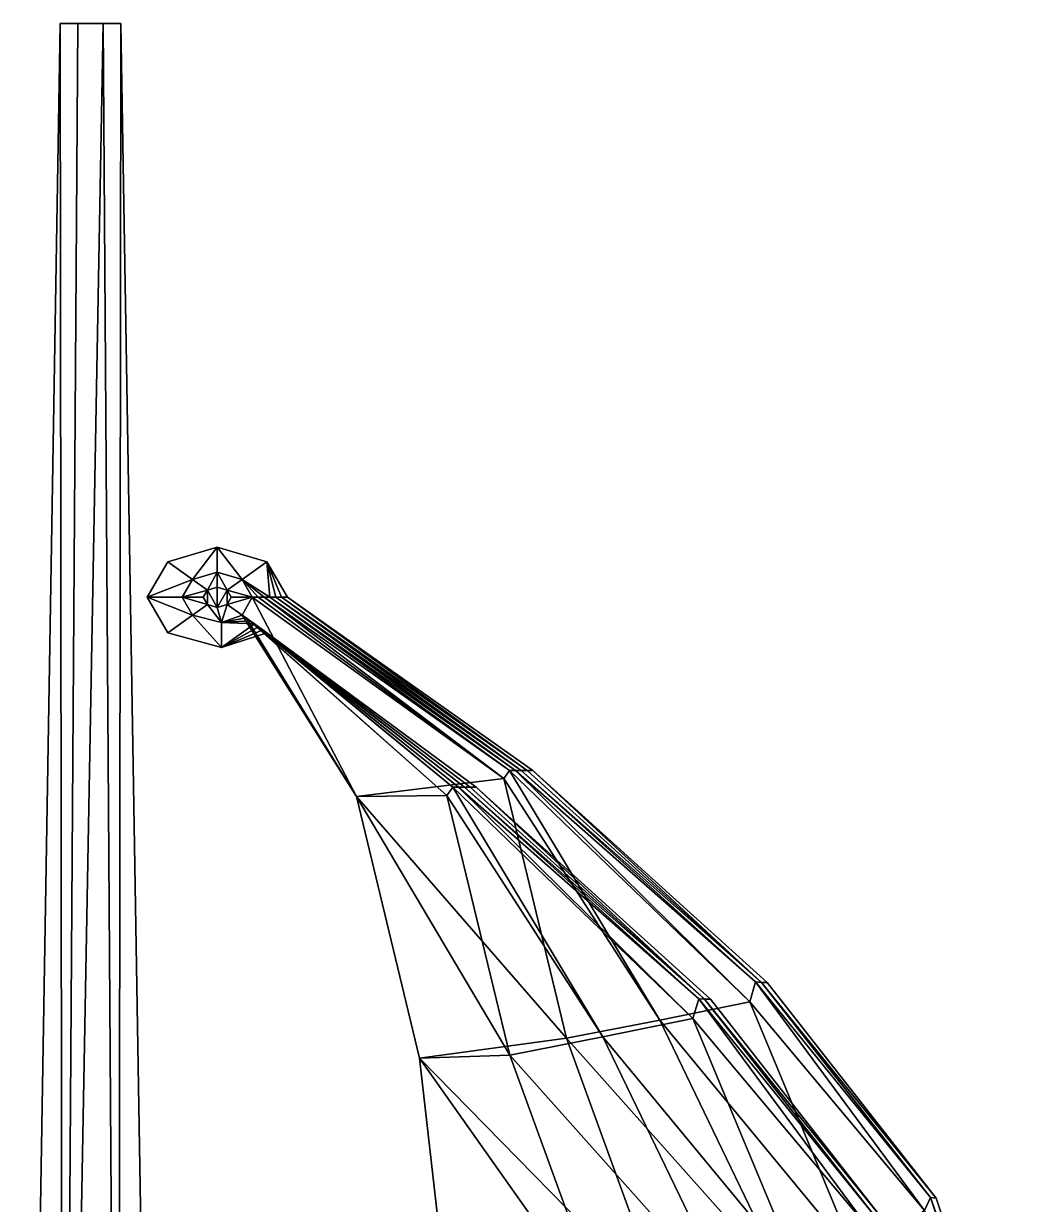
# Model space of a CAD drawing. Extents: x -936 to 1055, y -439 to 1376.
# Drawn here: x 341.8 to 571.8, y 919.6 to 1192.2 of the extents above; entities that cross this region are included whole.
import ezdxf

# ---------------------------------------------------------------- set-up
doc = ezdxf.new("R2010")
doc.units = 0
doc.layers.get('0').update_dxf_attribs({"linetype": 'CONTINUOUS'})

msp = doc.modelspace()

# ---------------------------------------------------------------- linework, layer by layer
at = {"color": 7}
for points in [[(350.23, 1192.16, -2.89), (350.23, 1192.16, 2.89), (341.78, 683.01, 6.39), (350.23, 1192.16, -2.89)], [(341.78, 683.01, -6.39), (350.23, 1192.16, -2.89), (341.78, 683.01, 6.39), (341.78, 683.01, -6.39)], [(350.82, 683.01, -15.43), (350.23, 1192.16, -2.89), (341.78, 683.01, -6.39), (350.82, 683.01, -15.43)], [(341.78, 683.01, 6.39), (350.23, 1192.16, 2.89), (350.82, 683.01, 15.43), (341.78, 683.01, 6.39)], [(350.82, 683.01, -15.43), (354.32, 1192.16, -6.98), (350.23, 1192.16, -2.89), (350.82, 683.01, -15.43)], [(350.23, 1192.16, 2.89), (350.23, 1192.16, -2.89), (354.32, 1192.16, -6.98), (350.23, 1192.16, 2.89)], [(360.11, 1192.16, 6.98), (354.32, 1192.16, 6.98), (350.23, 1192.16, 2.89), (360.11, 1192.16, 6.98)], [(360.11, 1192.16, 6.98), (350.23, 1192.16, 2.89), (354.32, 1192.16, -6.98), (360.11, 1192.16, 6.98)], [(350.23, 1192.16, 2.89), (354.32, 1192.16, 6.98), (350.82, 683.01, 15.43), (350.23, 1192.16, 2.89)], [(360.11, 1192.16, -6.98), (354.32, 1192.16, -6.98), (350.82, 683.01, -15.43), (360.11, 1192.16, -6.98)], [(363.6, 683.01, -15.43), (360.11, 1192.16, -6.98), (350.82, 683.01, -15.43), (363.6, 683.01, -15.43)], [(350.82, 683.01, 15.43), (354.32, 1192.16, 6.98), (360.11, 1192.16, 6.98), (350.82, 683.01, 15.43)], [(350.82, 683.01, 15.43), (360.11, 1192.16, 6.98), (363.6, 683.01, 15.43), (350.82, 683.01, 15.43)], [(354.32, 1192.16, -6.98), (360.11, 1192.16, -6.98), (364.2, 1192.16, -2.89), (354.32, 1192.16, -6.98)], [(360.11, 1192.16, 6.98), (354.32, 1192.16, -6.98), (364.2, 1192.16, -2.89), (360.11, 1192.16, 6.98)], [(364.2, 1192.16, -2.89), (360.11, 1192.16, -6.98), (363.6, 683.01, -15.43), (364.2, 1192.16, -2.89)], [(360.11, 1192.16, 6.98), (364.2, 1192.16, -2.89), (364.2, 1192.16, 2.89), (360.11, 1192.16, 6.98)], [(363.6, 683.01, 15.43), (360.11, 1192.16, 6.98), (364.2, 1192.16, 2.89), (363.6, 683.01, 15.43)], [(372.64, 683.01, -6.39), (364.2, 1192.16, -2.89), (363.6, 683.01, -15.43), (372.64, 683.01, -6.39)], [(363.6, 683.01, 15.43), (364.2, 1192.16, 2.89), (372.64, 683.01, 6.39), (363.6, 683.01, 15.43)], [(364.2, 1192.16, 2.89), (364.2, 1192.16, -2.89), (372.64, 683.01, -6.39), (364.2, 1192.16, 2.89)], [(372.64, 683.01, 6.39), (364.2, 1192.16, 2.89), (372.64, 683.01, -6.39), (372.64, 683.01, 6.39)], [(380.76, 1063.86, 310.7), (375.04, 1067.96, 0), (386.48, 1071.36, 0), (380.76, 1063.86, 310.7)], [(386.48, 1071.36, 0), (375.04, 1067.96, 0), (380.76, 1063.86, -310.7), (386.48, 1071.36, 0)], [(380.76, 1063.86, 310.7), (386.48, 1071.36, 0), (386.48, 1065.56, 310.7), (380.76, 1063.86, 310.7)], [(386.48, 1065.56, -310.7), (386.48, 1071.36, 0), (380.76, 1063.86, -310.7), (386.48, 1065.56, -310.7)], [(386.48, 1071.36, 0), (397.91, 1067.96, 0), (392.19, 1063.86, 310.7), (386.48, 1071.36, 0)], [(386.48, 1065.56, 310.7), (386.48, 1071.36, 0), (392.19, 1063.86, 310.7), (386.48, 1065.56, 310.7)], [(392.19, 1063.86, -310.7), (397.91, 1067.96, 0), (386.48, 1071.36, 0), (392.19, 1063.86, -310.7)], [(392.19, 1063.86, -310.7), (386.48, 1071.36, 0), (386.48, 1065.56, -310.7), (392.19, 1063.86, -310.7)], [(370.3, 1059.76, 0), (375.04, 1067.96, 0), (380.76, 1063.86, 310.7), (370.3, 1059.76, 0)], [(380.76, 1063.86, -310.7), (375.04, 1067.96, 0), (370.3, 1059.76, 0), (380.76, 1063.86, -310.7)], [(398.61, 1059.76, 155.37), (392.19, 1063.86, 310.7), (397.91, 1067.96, 0), (398.61, 1059.76, 155.37)], [(397.91, 1067.96, 0), (392.19, 1063.86, -310.7), (398.61, 1059.76, -155.37), (397.91, 1067.96, 0)], [(397.91, 1067.96, 0), (402.65, 1059.76, 0), (401.3, 1059.76, 51.82), (397.91, 1067.96, 0)], [(399.95, 1059.76, 103.59), (398.61, 1059.76, 155.37), (397.91, 1067.96, 0), (399.95, 1059.76, 103.59)], [(399.95, 1059.76, 103.59), (397.91, 1067.96, 0), (401.3, 1059.76, 51.82), (399.95, 1059.76, 103.59)], [(397.91, 1067.96, 0), (398.61, 1059.76, -155.37), (399.95, 1059.76, -103.59), (397.91, 1067.96, 0)], [(401.3, 1059.76, -51.82), (402.65, 1059.76, 0), (397.91, 1067.96, 0), (401.3, 1059.76, -51.82)], [(401.3, 1059.76, -51.82), (397.91, 1067.96, 0), (399.95, 1059.76, -103.59), (401.3, 1059.76, -51.82)], [(378.39, 1059.76, 310.7), (370.3, 1059.76, 0), (380.76, 1063.86, 310.7), (378.39, 1059.76, 310.7)], [(380.76, 1063.86, -310.7), (370.3, 1059.76, 0), (378.39, 1059.76, -310.7), (380.76, 1063.86, -310.7)], [(378.39, 1059.76, 310.7), (380.76, 1063.86, 310.7), (384.19, 1061.4, 372.83), (378.39, 1059.76, 310.7)], [(384.19, 1061.4, -372.83), (380.76, 1063.86, -310.7), (378.39, 1059.76, -310.7), (384.19, 1061.4, -372.83)], [(384.19, 1061.4, 372.83), (380.76, 1063.86, 310.7), (386.48, 1065.56, 310.7), (384.19, 1061.4, 372.83)], [(386.48, 1065.56, -310.7), (380.76, 1063.86, -310.7), (384.19, 1061.4, -372.83), (386.48, 1065.56, -310.7)], [(384.19, 1061.4, 372.83), (386.48, 1065.56, 310.7), (386.48, 1062.08, 372.83), (384.19, 1061.4, 372.83)], [(386.48, 1062.08, -372.83), (386.48, 1065.56, -310.7), (384.19, 1061.4, -372.83), (386.48, 1062.08, -372.83)], [(386.48, 1065.56, 310.7), (392.19, 1063.86, 310.7), (388.76, 1061.4, 372.83), (386.48, 1065.56, 310.7)], [(386.48, 1062.08, 372.83), (386.48, 1065.56, 310.7), (388.76, 1061.4, 372.83), (386.48, 1062.08, 372.83)], [(388.76, 1061.4, -372.83), (392.19, 1063.86, -310.7), (386.48, 1065.56, -310.7), (388.76, 1061.4, -372.83)], [(388.76, 1061.4, -372.83), (386.48, 1065.56, -310.7), (386.48, 1062.08, -372.83), (388.76, 1061.4, -372.83)], [(388.76, 1061.4, 372.83), (392.19, 1063.86, 310.7), (394.56, 1059.76, 310.7), (388.76, 1061.4, 372.83)], [(394.56, 1059.76, -310.7), (392.19, 1063.86, -310.7), (388.76, 1061.4, -372.83), (394.56, 1059.76, -310.7)], [(395.91, 1059.76, 258.92), (394.56, 1059.76, 310.7), (392.19, 1063.86, 310.7), (395.91, 1059.76, 258.92)], [(397.26, 1059.76, 207.15), (395.91, 1059.76, 258.92), (392.19, 1063.86, 310.7), (397.26, 1059.76, 207.15)], [(398.61, 1059.76, 155.37), (397.26, 1059.76, 207.15), (392.19, 1063.86, 310.7), (398.61, 1059.76, 155.37)], [(392.19, 1063.86, -310.7), (394.56, 1059.76, -310.7), (395.91, 1059.76, -258.92), (392.19, 1063.86, -310.7)], [(392.19, 1063.86, -310.7), (395.91, 1059.76, -258.92), (397.26, 1059.76, -207.15), (392.19, 1063.86, -310.7)], [(392.19, 1063.86, -310.7), (397.26, 1059.76, -207.15), (398.61, 1059.76, -155.37), (392.19, 1063.86, -310.7)], [(383.24, 1059.76, 372.83), (378.39, 1059.76, 310.7), (384.19, 1061.4, 372.83), (383.24, 1059.76, 372.83)], [(384.19, 1061.4, -372.83), (378.39, 1059.76, -310.7), (383.24, 1059.76, -372.83), (384.19, 1061.4, -372.83)], [(384.19, 1058.12, 372.83), (383.24, 1059.76, 372.83), (384.19, 1061.4, 372.83), (384.19, 1058.12, 372.83)], [(384.19, 1061.4, -372.83), (383.24, 1059.76, -372.83), (384.19, 1058.12, -372.83), (384.19, 1061.4, -372.83)], [(386.48, 1057.44, 372.83), (384.19, 1061.4, 372.83), (386.48, 1062.08, 372.83), (386.48, 1057.44, 372.83)], [(386.48, 1062.08, -372.83), (384.19, 1061.4, -372.83), (386.48, 1057.44, -372.83), (386.48, 1062.08, -372.83)], [(386.48, 1057.44, 372.83), (384.19, 1058.12, 372.83), (384.19, 1061.4, 372.83), (386.48, 1057.44, 372.83)], [(384.19, 1061.4, -372.83), (384.19, 1058.12, -372.83), (386.48, 1057.44, -372.83), (384.19, 1061.4, -372.83)], [(386.48, 1057.44, 372.83), (386.48, 1062.08, 372.83), (388.76, 1061.4, 372.83), (386.48, 1057.44, 372.83)], [(388.76, 1061.4, -372.83), (386.48, 1062.08, -372.83), (386.48, 1057.44, -372.83), (388.76, 1061.4, -372.83)], [(388.76, 1058.12, 372.83), (386.48, 1057.44, 372.83), (388.76, 1061.4, 372.83), (388.76, 1058.12, 372.83)], [(388.76, 1061.4, -372.83), (386.48, 1057.44, -372.83), (388.76, 1058.12, -372.83), (388.76, 1061.4, -372.83)], [(388.76, 1061.4, 372.83), (394.56, 1059.76, 310.7), (389.71, 1059.76, 372.83), (388.76, 1061.4, 372.83)], [(388.76, 1058.12, 372.83), (388.76, 1061.4, 372.83), (389.71, 1059.76, 372.83), (388.76, 1058.12, 372.83)], [(389.71, 1059.76, -372.83), (394.56, 1059.76, -310.7), (388.76, 1061.4, -372.83), (389.71, 1059.76, -372.83)], [(389.71, 1059.76, -372.83), (388.76, 1061.4, -372.83), (388.76, 1058.12, -372.83), (389.71, 1059.76, -372.83)], [(380.76, 1055.66, 310.7), (375.04, 1051.56, 0), (370.3, 1059.76, 0), (380.76, 1055.66, 310.7)], [(380.76, 1055.66, 310.7), (370.3, 1059.76, 0), (378.39, 1059.76, 310.7), (380.76, 1055.66, 310.7)], [(370.3, 1059.76, 0), (375.04, 1051.56, 0), (380.76, 1055.66, -310.7), (370.3, 1059.76, 0)], [(378.39, 1059.76, -310.7), (370.3, 1059.76, 0), (380.76, 1055.66, -310.7), (378.39, 1059.76, -310.7)], [(384.19, 1058.12, 372.83), (380.76, 1055.66, 310.7), (378.39, 1059.76, 310.7), (384.19, 1058.12, 372.83)], [(384.19, 1058.12, 372.83), (378.39, 1059.76, 310.7), (383.24, 1059.76, 372.83), (384.19, 1058.12, 372.83)], [(378.39, 1059.76, -310.7), (380.76, 1055.66, -310.7), (384.19, 1058.12, -372.83), (378.39, 1059.76, -310.7)], [(383.24, 1059.76, -372.83), (378.39, 1059.76, -310.7), (384.19, 1058.12, -372.83), (383.24, 1059.76, -372.83)], [(387.43, 1053.96, 310.7), (380.76, 1055.66, 310.7), (384.19, 1058.12, 372.83), (387.43, 1053.96, 310.7)], [(384.19, 1058.12, -372.83), (380.76, 1055.66, -310.7), (387.43, 1053.96, -310.7), (384.19, 1058.12, -372.83)], [(386.48, 1057.44, 372.83), (387.43, 1053.96, 310.7), (384.19, 1058.12, 372.83), (386.48, 1057.44, 372.83)], [(384.19, 1058.12, -372.83), (387.43, 1053.96, -310.7), (386.48, 1057.44, -372.83), (384.19, 1058.12, -372.83)], [(388.76, 1058.12, 372.83), (387.43, 1053.96, 310.7), (386.48, 1057.44, 372.83), (388.76, 1058.12, 372.83)], [(386.48, 1057.44, -372.83), (387.43, 1053.96, -310.7), (388.76, 1058.12, -372.83), (386.48, 1057.44, -372.83)], [(388.76, 1058.12, 372.83), (392.19, 1055.66, 310.7), (387.43, 1053.96, 310.7), (388.76, 1058.12, 372.83)], [(387.43, 1053.96, -310.7), (392.19, 1055.66, -310.7), (388.76, 1058.12, -372.83), (387.43, 1053.96, -310.7)], [(394.56, 1059.76, 310.7), (392.19, 1055.66, 310.7), (388.76, 1058.12, 372.83), (394.56, 1059.76, 310.7)], [(389.71, 1059.76, 372.83), (394.56, 1059.76, 310.7), (388.76, 1058.12, 372.83), (389.71, 1059.76, 372.83)], [(388.76, 1058.12, -372.83), (392.19, 1055.66, -310.7), (394.56, 1059.76, -310.7), (388.76, 1058.12, -372.83)], [(388.76, 1058.12, -372.83), (394.56, 1059.76, -310.7), (389.71, 1059.76, -372.83), (388.76, 1058.12, -372.83)], [(392.19, 1055.66, 310.7), (394.56, 1059.76, 310.7), (418.63, 1013.75, 308.2), (392.19, 1055.66, 310.7)], [(418.63, 1013.75, -308.2), (394.56, 1059.76, -310.7), (392.19, 1055.66, -310.7), (418.63, 1013.75, -308.2)], [(418.63, 1013.75, 308.2), (394.56, 1059.76, 310.7), (452.58, 1017.93, 256.71), (418.63, 1013.75, 308.2)], [(395.91, 1059.76, 258.92), (452.58, 1017.93, 256.71), (394.56, 1059.76, 310.7), (395.91, 1059.76, 258.92)], [(452.58, 1017.93, -256.71), (394.56, 1059.76, -310.7), (418.63, 1013.75, -308.2), (452.58, 1017.93, -256.71)], [(394.56, 1059.76, -310.7), (452.58, 1017.93, -256.71), (395.91, 1059.76, -258.92), (394.56, 1059.76, -310.7)], [(452.58, 1017.93, 256.71), (395.91, 1059.76, 258.92), (397.26, 1059.76, 207.15), (452.58, 1017.93, 256.71)], [(397.26, 1059.76, -207.15), (395.91, 1059.76, -258.92), (452.58, 1017.93, -256.71), (397.26, 1059.76, -207.15)], [(453.93, 1019.78, 207.15), (397.26, 1059.76, 207.15), (398.61, 1059.76, 155.37), (453.93, 1019.78, 207.15)], [(453.93, 1019.78, 207.15), (452.58, 1017.93, 256.71), (397.26, 1059.76, 207.15), (453.93, 1019.78, 207.15)], [(398.61, 1059.76, -155.37), (397.26, 1059.76, -207.15), (453.93, 1019.78, -207.15), (398.61, 1059.76, -155.37)], [(397.26, 1059.76, -207.15), (452.58, 1017.93, -256.71), (453.93, 1019.78, -207.15), (397.26, 1059.76, -207.15)], [(455.27, 1019.78, 155.37), (398.61, 1059.76, 155.37), (399.95, 1059.76, 103.59), (455.27, 1019.78, 155.37)], [(455.27, 1019.78, 155.37), (453.93, 1019.78, 207.15), (398.61, 1059.76, 155.37), (455.27, 1019.78, 155.37)], [(399.95, 1059.76, -103.59), (398.61, 1059.76, -155.37), (455.27, 1019.78, -155.37), (399.95, 1059.76, -103.59)], [(398.61, 1059.76, -155.37), (453.93, 1019.78, -207.15), (455.27, 1019.78, -155.37), (398.61, 1059.76, -155.37)], [(456.62, 1019.78, 103.59), (399.95, 1059.76, 103.59), (401.3, 1059.76, 51.82), (456.62, 1019.78, 103.59)], [(456.62, 1019.78, 103.59), (455.27, 1019.78, 155.37), (399.95, 1059.76, 103.59), (456.62, 1019.78, 103.59)], [(401.3, 1059.76, -51.82), (399.95, 1059.76, -103.59), (456.62, 1019.78, -103.59), (401.3, 1059.76, -51.82)], [(399.95, 1059.76, -103.59), (455.27, 1019.78, -155.37), (456.62, 1019.78, -103.59), (399.95, 1059.76, -103.59)], [(457.97, 1019.78, 51.82), (401.3, 1059.76, 51.82), (402.65, 1059.76, 0), (457.97, 1019.78, 51.82)], [(457.97, 1019.78, 51.82), (456.62, 1019.78, 103.59), (401.3, 1059.76, 51.82), (457.97, 1019.78, 51.82)], [(402.65, 1059.76, 0), (401.3, 1059.76, -51.82), (457.97, 1019.78, -51.82), (402.65, 1059.76, 0)], [(401.3, 1059.76, -51.82), (456.62, 1019.78, -103.59), (457.97, 1019.78, -51.82), (401.3, 1059.76, -51.82)], [(459.32, 1019.78, 0), (457.97, 1019.78, 51.82), (402.65, 1059.76, 0), (459.32, 1019.78, 0)], [(402.65, 1059.76, 0), (457.97, 1019.78, -51.82), (459.32, 1019.78, 0), (402.65, 1059.76, 0)], [(387.43, 1048.17, 0), (375.04, 1051.56, 0), (380.76, 1055.66, 310.7), (387.43, 1048.17, 0)], [(380.76, 1055.66, -310.7), (375.04, 1051.56, 0), (387.43, 1048.17, 0), (380.76, 1055.66, -310.7)], [(387.43, 1053.96, 310.7), (387.43, 1048.17, 0), (380.76, 1055.66, 310.7), (387.43, 1053.96, 310.7)], [(380.76, 1055.66, -310.7), (387.43, 1048.17, 0), (387.43, 1053.96, -310.7), (380.76, 1055.66, -310.7)], [(392.19, 1055.66, 310.7), (393.15, 1054.98, 258.92), (387.43, 1053.96, 310.7), (392.19, 1055.66, 310.7)], [(387.43, 1053.96, -310.7), (393.15, 1054.98, -258.92), (392.19, 1055.66, -310.7), (387.43, 1053.96, -310.7)], [(393.15, 1054.98, 258.92), (394.1, 1054.29, 207.15), (387.43, 1053.96, 310.7), (393.15, 1054.98, 258.92)], [(387.43, 1053.96, -310.7), (394.1, 1054.29, -207.15), (393.15, 1054.98, -258.92), (387.43, 1053.96, -310.7)], [(392.19, 1055.66, 310.7), (418.63, 1013.75, 308.2), (393.15, 1054.98, 258.92), (392.19, 1055.66, 310.7)], [(393.15, 1054.98, -258.92), (418.63, 1013.75, -308.2), (392.19, 1055.66, -310.7), (393.15, 1054.98, -258.92)], [(418.63, 1013.75, 308.2), (439.47, 1014.05, 256.71), (393.15, 1054.98, 258.92), (418.63, 1013.75, 308.2)], [(439.47, 1014.05, 256.71), (394.1, 1054.29, 207.15), (393.15, 1054.98, 258.92), (439.47, 1014.05, 256.71)], [(393.15, 1054.98, -258.92), (439.47, 1014.05, -256.71), (418.63, 1013.75, -308.2), (393.15, 1054.98, -258.92)], [(393.15, 1054.98, -258.92), (394.1, 1054.29, -207.15), (439.47, 1014.05, -256.71), (393.15, 1054.98, -258.92)], [(394.1, 1054.29, 207.15), (395.05, 1053.61, 155.37), (387.43, 1053.96, 310.7), (394.1, 1054.29, 207.15)], [(387.43, 1053.96, -310.7), (395.05, 1053.61, -155.37), (394.1, 1054.29, -207.15), (387.43, 1053.96, -310.7)], [(395.05, 1053.61, 155.37), (387.43, 1048.17, 0), (387.43, 1053.96, 310.7), (395.05, 1053.61, 155.37)], [(387.43, 1053.96, -310.7), (387.43, 1048.17, 0), (395.05, 1053.61, -155.37), (387.43, 1053.96, -310.7)], [(395.05, 1053.61, 155.37), (396.01, 1052.93, 103.59), (387.43, 1048.17, 0), (395.05, 1053.61, 155.37)], [(387.43, 1048.17, 0), (396.01, 1052.93, -103.59), (395.05, 1053.61, -155.37), (387.43, 1048.17, 0)], [(396.01, 1052.93, 103.59), (396.96, 1052.24, 51.82), (387.43, 1048.17, 0), (396.01, 1052.93, 103.59)], [(387.43, 1048.17, 0), (396.96, 1052.24, -51.82), (396.01, 1052.93, -103.59), (387.43, 1048.17, 0)], [(396.96, 1052.24, 51.82), (397.91, 1051.56, 0), (387.43, 1048.17, 0), (396.96, 1052.24, 51.82)], [(387.43, 1048.17, 0), (397.91, 1051.56, 0), (396.96, 1052.24, -51.82), (387.43, 1048.17, 0)], [(440.82, 1015.9, 207.15), (395.05, 1053.61, 155.37), (394.1, 1054.29, 207.15), (440.82, 1015.9, 207.15)], [(439.47, 1014.05, 256.71), (440.82, 1015.9, 207.15), (394.1, 1054.29, 207.15), (439.47, 1014.05, 256.71)], [(394.1, 1054.29, -207.15), (395.05, 1053.61, -155.37), (440.82, 1015.9, -207.15), (394.1, 1054.29, -207.15)], [(394.1, 1054.29, -207.15), (440.82, 1015.9, -207.15), (439.47, 1014.05, -256.71), (394.1, 1054.29, -207.15)], [(442.17, 1015.9, 155.37), (396.01, 1052.93, 103.59), (395.05, 1053.61, 155.37), (442.17, 1015.9, 155.37)], [(440.82, 1015.9, 207.15), (442.17, 1015.9, 155.37), (395.05, 1053.61, 155.37), (440.82, 1015.9, 207.15)], [(395.05, 1053.61, -155.37), (396.01, 1052.93, -103.59), (442.17, 1015.9, -155.37), (395.05, 1053.61, -155.37)], [(395.05, 1053.61, -155.37), (442.17, 1015.9, -155.37), (440.82, 1015.9, -207.15), (395.05, 1053.61, -155.37)], [(443.51, 1015.9, 103.59), (396.96, 1052.24, 51.82), (396.01, 1052.93, 103.59), (443.51, 1015.9, 103.59)], [(442.17, 1015.9, 155.37), (443.51, 1015.9, 103.59), (396.01, 1052.93, 103.59), (442.17, 1015.9, 155.37)], [(396.01, 1052.93, -103.59), (396.96, 1052.24, -51.82), (443.51, 1015.9, -103.59), (396.01, 1052.93, -103.59)], [(396.01, 1052.93, -103.59), (443.51, 1015.9, -103.59), (442.17, 1015.9, -155.37), (396.01, 1052.93, -103.59)], [(444.86, 1015.9, 51.82), (397.91, 1051.56, 0), (396.96, 1052.24, 51.82), (444.86, 1015.9, 51.82)], [(443.51, 1015.9, 103.59), (444.86, 1015.9, 51.82), (396.96, 1052.24, 51.82), (443.51, 1015.9, 103.59)], [(396.96, 1052.24, -51.82), (397.91, 1051.56, 0), (444.86, 1015.9, -51.82), (396.96, 1052.24, -51.82)], [(396.96, 1052.24, -51.82), (444.86, 1015.9, -51.82), (443.51, 1015.9, -103.59), (396.96, 1052.24, -51.82)], [(444.86, 1015.9, 51.82), (446.21, 1015.9, 0), (397.91, 1051.56, 0), (444.86, 1015.9, 51.82)], [(397.91, 1051.56, 0), (446.21, 1015.9, 0), (444.86, 1015.9, -51.82), (397.91, 1051.56, 0)], [(488.59, 962.18, 214.28), (452.58, 1017.93, 256.71), (453.93, 1019.78, 207.15), (488.59, 962.18, 214.28)], [(453.93, 1019.78, -207.15), (452.58, 1017.93, -256.71), (488.59, 962.18, -214.28), (453.93, 1019.78, -207.15)], [(509.35, 966.39, 158.38), (453.93, 1019.78, 207.15), (455.27, 1019.78, 155.37), (509.35, 966.39, 158.38)], [(488.59, 962.18, 214.28), (453.93, 1019.78, 207.15), (509.35, 966.39, 158.38), (488.59, 962.18, 214.28)], [(455.27, 1019.78, -155.37), (453.93, 1019.78, -207.15), (509.35, 966.39, -158.38), (455.27, 1019.78, -155.37)], [(509.35, 966.39, -158.38), (453.93, 1019.78, -207.15), (488.59, 962.18, -214.28), (509.35, 966.39, -158.38)], [(510.7, 970.99, 106.32), (509.35, 966.39, 158.38), (455.27, 1019.78, 155.37), (510.7, 970.99, 106.32)], [(510.7, 970.99, 106.32), (455.27, 1019.78, 155.37), (456.62, 1019.78, 103.59), (510.7, 970.99, 106.32)], [(455.27, 1019.78, -155.37), (509.35, 966.39, -158.38), (510.7, 970.99, -106.32), (455.27, 1019.78, -155.37)], [(456.62, 1019.78, -103.59), (455.27, 1019.78, -155.37), (510.7, 970.99, -106.32), (456.62, 1019.78, -103.59)], [(512.04, 970.89, 51.96), (510.7, 970.99, 106.32), (456.62, 1019.78, 103.59), (512.04, 970.89, 51.96)], [(512.04, 970.89, 51.96), (456.62, 1019.78, 103.59), (457.97, 1019.78, 51.82), (512.04, 970.89, 51.96)], [(456.62, 1019.78, -103.59), (510.7, 970.99, -106.32), (512.04, 970.89, -51.96), (456.62, 1019.78, -103.59)], [(457.97, 1019.78, -51.82), (456.62, 1019.78, -103.59), (512.04, 970.89, -51.96), (457.97, 1019.78, -51.82)], [(512.04, 970.89, 51.96), (457.97, 1019.78, 51.82), (459.32, 1019.78, 0), (512.04, 970.89, 51.96)], [(459.32, 1019.78, 0), (457.97, 1019.78, -51.82), (512.04, 970.89, -51.96), (459.32, 1019.78, 0)], [(513.39, 970.89, 0), (512.04, 970.89, 51.96), (459.32, 1019.78, 0), (513.39, 970.89, 0)], [(459.32, 1019.78, 0), (512.04, 970.89, -51.96), (513.39, 970.89, 0), (459.32, 1019.78, 0)], [(467.06, 957.97, 258.49), (418.63, 1013.75, 308.2), (452.58, 1017.93, 256.71), (467.06, 957.97, 258.49)], [(452.58, 1017.93, -256.71), (418.63, 1013.75, -308.2), (467.06, 957.97, -258.49), (452.58, 1017.93, -256.71)], [(467.06, 957.97, 258.49), (452.58, 1017.93, 256.71), (488.59, 962.18, 214.28), (467.06, 957.97, 258.49)], [(488.59, 962.18, -214.28), (452.58, 1017.93, -256.71), (467.06, 957.97, -258.49), (488.59, 962.18, -214.28)], [(439.47, 1014.05, 256.71), (418.63, 1013.75, 308.2), (453.95, 954.08, 258.49), (439.47, 1014.05, 256.71)], [(453.95, 954.08, -258.49), (418.63, 1013.75, -308.2), (439.47, 1014.05, -256.71), (453.95, 954.08, -258.49)], [(440.82, 1015.9, 207.15), (439.47, 1014.05, 256.71), (475.48, 958.29, 214.28), (440.82, 1015.9, 207.15)], [(475.48, 958.29, -214.28), (439.47, 1014.05, -256.71), (440.82, 1015.9, -207.15), (475.48, 958.29, -214.28)], [(475.48, 958.29, 214.28), (439.47, 1014.05, 256.71), (453.95, 954.08, 258.49), (475.48, 958.29, 214.28)], [(453.95, 954.08, -258.49), (439.47, 1014.05, -256.71), (475.48, 958.29, -214.28), (453.95, 954.08, -258.49)], [(442.17, 1015.9, 155.37), (440.82, 1015.9, 207.15), (496.24, 962.51, 158.38), (442.17, 1015.9, 155.37)], [(496.24, 962.51, 158.38), (440.82, 1015.9, 207.15), (475.48, 958.29, 214.28), (496.24, 962.51, 158.38)], [(496.24, 962.51, -158.38), (440.82, 1015.9, -207.15), (442.17, 1015.9, -155.37), (496.24, 962.51, -158.38)], [(475.48, 958.29, -214.28), (440.82, 1015.9, -207.15), (496.24, 962.51, -158.38), (475.48, 958.29, -214.28)], [(442.17, 1015.9, 155.37), (496.24, 962.51, 158.38), (497.59, 967.11, 106.32), (442.17, 1015.9, 155.37)], [(443.51, 1015.9, 103.59), (442.17, 1015.9, 155.37), (497.59, 967.11, 106.32), (443.51, 1015.9, 103.59)], [(497.59, 967.11, -106.32), (496.24, 962.51, -158.38), (442.17, 1015.9, -155.37), (497.59, 967.11, -106.32)], [(497.59, 967.11, -106.32), (442.17, 1015.9, -155.37), (443.51, 1015.9, -103.59), (497.59, 967.11, -106.32)], [(443.51, 1015.9, 103.59), (497.59, 967.11, 106.32), (498.93, 967, 51.96), (443.51, 1015.9, 103.59)], [(444.86, 1015.9, 51.82), (443.51, 1015.9, 103.59), (498.93, 967, 51.96), (444.86, 1015.9, 51.82)], [(498.93, 967, -51.96), (497.59, 967.11, -106.32), (443.51, 1015.9, -103.59), (498.93, 967, -51.96)], [(498.93, 967, -51.96), (443.51, 1015.9, -103.59), (444.86, 1015.9, -51.82), (498.93, 967, -51.96)], [(446.21, 1015.9, 0), (444.86, 1015.9, 51.82), (498.93, 967, 51.96), (446.21, 1015.9, 0)], [(498.93, 967, -51.96), (444.86, 1015.9, -51.82), (446.21, 1015.9, 0), (498.93, 967, -51.96)], [(446.21, 1015.9, 0), (498.93, 967, 51.96), (500.28, 967, 0), (446.21, 1015.9, 0)], [(500.28, 967, 0), (498.93, 967, -51.96), (446.21, 1015.9, 0), (500.28, 967, 0)], [(467.06, 957.97, 258.49), (433.11, 953.42, 309.65), (418.63, 1013.75, 308.2), (467.06, 957.97, 258.49)], [(418.63, 1013.75, 308.2), (433.11, 953.42, 309.65), (453.95, 954.08, 258.49), (418.63, 1013.75, 308.2)], [(418.63, 1013.75, -308.2), (433.11, 953.42, -309.65), (467.06, 957.97, -258.49), (418.63, 1013.75, -308.2)], [(453.95, 954.08, -258.49), (433.11, 953.42, -309.65), (418.63, 1013.75, -308.2), (453.95, 954.08, -258.49)], [(549.69, 918.23, 115.03), (509.35, 966.39, 158.38), (510.7, 970.99, 106.32), (549.69, 918.23, 115.03)], [(510.7, 970.99, -106.32), (509.35, 966.39, -158.38), (549.69, 918.23, -115.03), (510.7, 970.99, -106.32)], [(551.04, 921.22, 57.84), (549.69, 918.23, 115.03), (510.7, 970.99, 106.32), (551.04, 921.22, 57.84)], [(551.04, 921.22, 57.84), (510.7, 970.99, 106.32), (512.04, 970.89, 51.96), (551.04, 921.22, 57.84)], [(510.7, 970.99, -106.32), (549.69, 918.23, -115.03), (551.04, 921.22, -57.84), (510.7, 970.99, -106.32)], [(512.04, 970.89, -51.96), (510.7, 970.99, -106.32), (551.04, 921.22, -57.84), (512.04, 970.89, -51.96)], [(552.39, 921.05, 0), (551.04, 921.22, 57.84), (512.04, 970.89, 51.96), (552.39, 921.05, 0)], [(552.39, 921.05, 0), (512.04, 970.89, 51.96), (513.39, 970.89, 0), (552.39, 921.05, 0)], [(512.04, 970.89, -51.96), (551.04, 921.22, -57.84), (552.39, 921.05, 0), (512.04, 970.89, -51.96)], [(513.39, 970.89, 0), (512.04, 970.89, -51.96), (552.39, 921.05, 0), (513.39, 970.89, 0)], [(534.01, 907.16, 166.31), (488.59, 962.18, 214.28), (509.35, 966.39, 158.38), (534.01, 907.16, 166.31)], [(509.35, 966.39, -158.38), (488.59, 962.18, -214.28), (534.01, 907.16, -166.31), (509.35, 966.39, -158.38)], [(497.59, 967.11, 106.32), (496.24, 962.51, 158.38), (536.59, 914.35, 115.03), (497.59, 967.11, 106.32)], [(536.59, 914.35, -115.03), (496.24, 962.51, -158.38), (497.59, 967.11, -106.32), (536.59, 914.35, -115.03)], [(497.59, 967.11, 106.32), (536.59, 914.35, 115.03), (537.93, 917.34, 57.84), (497.59, 967.11, 106.32)], [(498.93, 967, 51.96), (497.59, 967.11, 106.32), (537.93, 917.34, 57.84), (498.93, 967, 51.96)], [(537.93, 917.34, -57.84), (536.59, 914.35, -115.03), (497.59, 967.11, -106.32), (537.93, 917.34, -57.84)], [(537.93, 917.34, -57.84), (497.59, 967.11, -106.32), (498.93, 967, -51.96), (537.93, 917.34, -57.84)], [(498.93, 967, 51.96), (537.93, 917.34, 57.84), (539.28, 917.16, 0), (498.93, 967, 51.96)], [(500.28, 967, 0), (498.93, 967, 51.96), (539.28, 917.16, 0), (500.28, 967, 0)], [(539.28, 917.16, 0), (537.93, 917.34, -57.84), (498.93, 967, -51.96), (539.28, 917.16, 0)], [(539.28, 917.16, 0), (498.93, 967, -51.96), (500.28, 967, 0), (539.28, 917.16, 0)], [(549.69, 918.23, 115.03), (534.01, 907.16, 166.31), (509.35, 966.39, 158.38), (549.69, 918.23, 115.03)], [(509.35, 966.39, -158.38), (534.01, 907.16, -166.31), (549.69, 918.23, -115.03), (509.35, 966.39, -158.38)], [(518.39, 900.38, 220.46), (467.06, 957.97, 258.49), (488.59, 962.18, 214.28), (518.39, 900.38, 220.46)], [(488.59, 962.18, -214.28), (467.06, 957.97, -258.49), (518.39, 900.38, -220.46), (488.59, 962.18, -214.28)], [(496.24, 962.51, 158.38), (475.48, 958.29, 214.28), (520.9, 903.27, 166.31), (496.24, 962.51, 158.38)], [(520.9, 903.27, -166.31), (475.48, 958.29, -214.28), (496.24, 962.51, -158.38), (520.9, 903.27, -166.31)], [(518.39, 900.38, 220.46), (488.59, 962.18, 214.28), (534.01, 907.16, 166.31), (518.39, 900.38, 220.46)], [(534.01, 907.16, -166.31), (488.59, 962.18, -214.28), (518.39, 900.38, -220.46), (534.01, 907.16, -166.31)], [(496.24, 962.51, 158.38), (520.9, 903.27, 166.31), (536.59, 914.35, 115.03), (496.24, 962.51, 158.38)], [(536.59, 914.35, -115.03), (520.9, 903.27, -166.31), (496.24, 962.51, -158.38), (536.59, 914.35, -115.03)], [(489.76, 895.64, 264.1), (433.11, 953.42, 309.65), (467.06, 957.97, 258.49), (489.76, 895.64, 264.1)], [(467.06, 957.97, -258.49), (433.11, 953.42, -309.65), (489.76, 895.64, -264.1), (467.06, 957.97, -258.49)], [(475.48, 958.29, 214.28), (453.95, 954.08, 258.49), (505.28, 896.5, 220.46), (475.48, 958.29, 214.28)], [(505.28, 896.5, -220.46), (453.95, 954.08, -258.49), (475.48, 958.29, -214.28), (505.28, 896.5, -220.46)], [(518.39, 900.38, 220.46), (489.76, 895.64, 264.1), (467.06, 957.97, 258.49), (518.39, 900.38, 220.46)], [(467.06, 957.97, -258.49), (489.76, 895.64, -264.1), (518.39, 900.38, -220.46), (467.06, 957.97, -258.49)], [(520.9, 903.27, 166.31), (475.48, 958.29, 214.28), (505.28, 896.5, 220.46), (520.9, 903.27, 166.31)], [(505.28, 896.5, -220.46), (475.48, 958.29, -214.28), (520.9, 903.27, -166.31), (505.28, 896.5, -220.46)], [(453.95, 954.08, 258.49), (433.11, 953.42, 309.65), (476.65, 891.76, 264.1), (453.95, 954.08, 258.49)], [(476.65, 891.76, -264.1), (433.11, 953.42, -309.65), (453.95, 954.08, -258.49), (476.65, 891.76, -264.1)], [(453.95, 954.08, 258.49), (476.65, 891.76, 264.1), (505.28, 896.5, 220.46), (453.95, 954.08, 258.49)], [(505.28, 896.5, -220.46), (476.65, 891.76, -264.1), (453.95, 954.08, -258.49), (505.28, 896.5, -220.46)], [(489.76, 895.64, 264.1), (440.28, 890.62, 316.83), (433.11, 953.42, 309.65), (489.76, 895.64, 264.1)], [(433.11, 953.42, 309.65), (440.28, 890.62, 316.83), (476.65, 891.76, 264.1), (433.11, 953.42, 309.65)], [(433.11, 953.42, -309.65), (440.28, 890.62, -316.83), (489.76, 895.64, -264.1), (433.11, 953.42, -309.65)], [(476.65, 891.76, -264.1), (440.28, 890.62, -316.83), (433.11, 953.42, -309.65), (476.65, 891.76, -264.1)], [(570.45, 862.83, 70.3), (549.69, 918.23, 115.03), (551.04, 921.22, 57.84), (570.45, 862.83, 70.3)], [(551.04, 921.22, -57.84), (549.69, 918.23, -115.03), (570.45, 862.83, -70.3), (551.04, 921.22, -57.84)], [(571.8, 862.55, 0), (570.45, 862.83, 70.3), (551.04, 921.22, 57.84), (571.8, 862.55, 0)], [(571.8, 862.55, 0), (551.04, 921.22, 57.84), (552.39, 921.05, 0), (571.8, 862.55, 0)], [(551.04, 921.22, -57.84), (570.45, 862.83, -70.3), (571.8, 862.55, 0), (551.04, 921.22, -57.84)], [(552.39, 921.05, 0), (551.04, 921.22, -57.84), (571.8, 862.55, 0), (552.39, 921.05, 0)]]:
    msp.add_polyline3d(points, dxfattribs=at)

doc.saveas('drawing.dxf')
